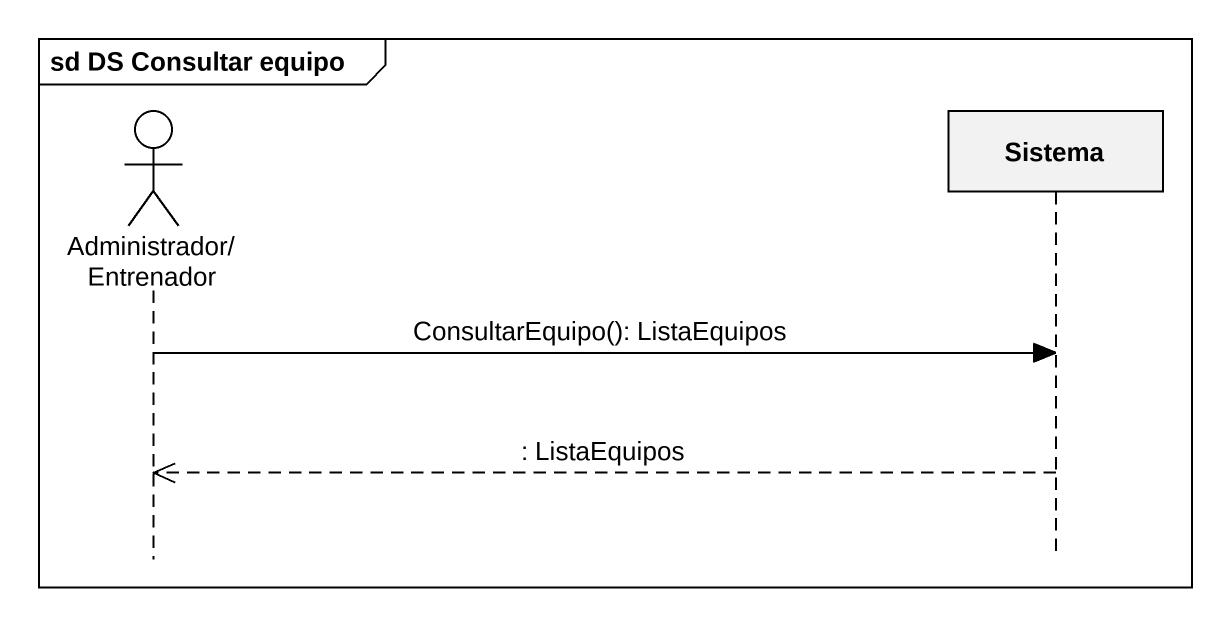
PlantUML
@startuml
mainframe sd DS Consultar equipo
hide footbox
actor "Administrador/Entrenador" as Administrador_Entrenador
participant Sistema

Administrador_Entrenador -> Sistema : ConsultarEquipo(): ListaEquipos
Sistema -->> Administrador_Entrenador : : ListaEquipos
@enduml
